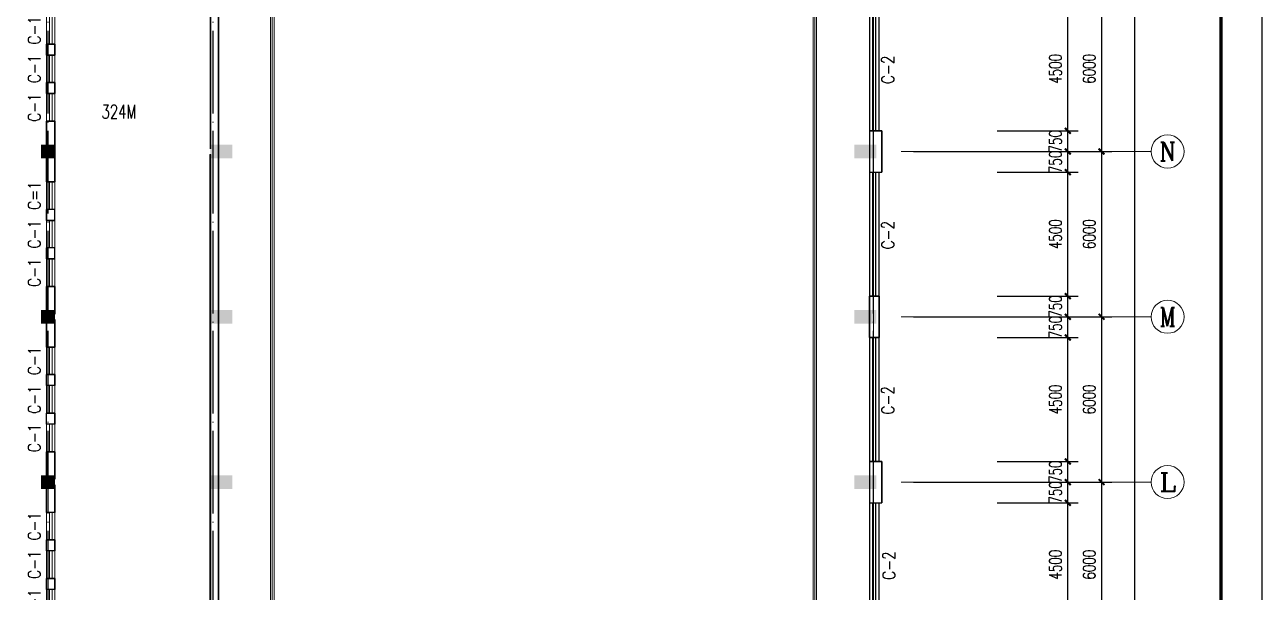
# Model space of a CAD drawing. Extents: x -220435 to 246757, y -381552 to -223577.
# Drawn here: x 72727 to 117695, y -299192 to -278593 of the extents above; entities that cross this region are included whole.
import ezdxf
from ezdxf.enums import TextEntityAlignment as Align

# ---------------------------------------------------------------- set-up
doc = ezdxf.new("R2010")
doc.units = 0
doc.header["$LTSCALE"] = 1500
doc.header["$MEASUREMENT"] = 0
doc.linetypes.add('DOTE', pattern=[2.42, 2, -0.2, 0.02, -0.2])
doc.layers.get('0').update_dxf_attribs({"linetype": 'CONTINUOUS'})
doc.layers.get('DEFPOINTS').update_dxf_attribs({"linetype": 'CONTINUOUS'})
for name, color, linetype in [('AXIS', 7, 'CONTINUOUS'), ('AXIS_TEXT', 7, 'CONTINUOUS'), ('COLUMN', 7, 'CONTINUOUS'), ('DOTE', 7, 'DOTE'), ('PUB_WALL', 7, 'CONTINUOUS'), ('WALL', 7, 'CONTINUOUS'), ('WINDOW_TEXT', 7, 'CONTINUOUS')]:
    doc.layers.add(name, color=color, linetype=linetype)
for name, color, linetype, lineweight in [('PUB_DIM', 7, 'CONTINUOUS', 0), ('WINDOW', 7, 'CONTINUOUS', 0), ('我的', 7, 'CONTINUOUS', 0)]:
    doc.layers.add(name, color=color, linetype=linetype, lineweight=lineweight)
doc.styles.add('_SIMPLEX', font='SIMPLEX.shx', dxfattribs={"width": 0.8})
doc.styles.add('COMPLEX', font='COMPLEX')
doc.styles.add('DIM_FONT', font='TXT.shx', dxfattribs={"width": 0.7})
doc.styles.add('SIMPLEX', font='SIMPLEX.SHX')
doc.dimstyles.new('DIMN150', dxfattribs={"dimscale": 1.5, "dimtxt": 300, "dimasz": 1, "dimexe": 250, "dimexo": 300, "dimgap": 150, "dimtad": 1, "dimdec": 0, "dimzin": 0, "dimdsep": 46, "dimtxsty": 'DIM_FONT', "dimblk": '_DIMX', "dimcen": 0.09, "dimclrt": 7, "dimadec": 0, "dimazin": 0, "dimtfac": 1, "dimtdec": 0, "dimtix": 1, "dimtmove": 2, "dimatfit": 3, "dimldrblk": '_DIMX', "dimfxl": 1, "dimtolj": 1, "dimtzin": 0, "dimarcsym": 0})

# ---------------------------------------------------------------- blocks, each defined once
blk = doc.blocks.new('_DIMX')
blk.add_line((-150, 0), (150, 0))
at = {"const_width": 50}
blk.add_lwpolyline([(-70, -70), (70, 70)], dxfattribs=at)
blk = doc.blocks.new('*D530')
at = {"layer": 'DEFPOINTS', "color": 0, "lineweight": 20}
for p in [(104572, -271193), (104572, -349783), (113057, -349783)]:
    blk.add_point(p, dxfattribs=at)
at = {"layer": 'PUB_DIM', "color": 0, "lineweight": -2}
for p, q in [((105022, -271193), (113432, -271193)), ((113057, -271194), (113057, -349781)), ((105022, -349783), (113432, -349783))]:
    blk.add_line(p, q, dxfattribs=at)
at = {"layer": 'PUB_DIM', "color": 0, "lineweight": -2, "xscale": 1.5, "yscale": 1.5, "zscale": 1.5}
for p, rotation in [((113057, -271193), 90), ((113057, -349783), 270)]:
    blk.add_blockref('_DIMX', p, dxfattribs=dict(at, rotation=rotation))
at = {"layer": 'PUB_DIM', "color": 7, "insert": (112607, -310488), "char_height": 450, "attachment_point": 5, "rotation": 90, "style": 'DIM_FONT'}
blk.add_mtext('\\A1;78590', dxfattribs=at)
blk = doc.blocks.new('_FZH')
blk.add_solid([(-0.5, -0.5), (0.5, -0.5), (-0.5, 0.5), (0.5, 0.5)])
blk = doc.blocks.new('_WBLK')
for p, q in [((-0.5, 0.5), (0.5, 0.5)), ((0.5, 0.167), (-0.5, 0.167)), ((0.5, -0.167), (-0.5, -0.167)), ((-0.5, -0.5), (0.5, -0.5))]:
    blk.add_line(p, q)
at = {"layer": 'WINDOW_TEXT', "style": 'SIMPLEX', "flags": 9}
blk.add_attdef('A', text='', height=1, dxfattribs=at).set_placement((0, 1.5), align=Align.MIDDLE)
blk = doc.blocks.new('*D360')
at = {"layer": 'DEFPOINTS', "color": 0, "lineweight": 20}
for p in [(107610, -289943), (110631, -289943), (107610, -294443)]:
    blk.add_point(p, dxfattribs=at)
at = {"layer": 'PUB_DIM', "color": 0, "lineweight": -2}
for p, q in [((108060, -289943), (111006, -289943)), ((110631, -294441), (110631, -289944)), ((108060, -294443), (111006, -294443))]:
    blk.add_line(p, q, dxfattribs=at)
at = {"layer": 'PUB_DIM', "color": 0, "lineweight": -2, "xscale": 1.5, "yscale": 1.5, "zscale": 1.5}
for p, rotation in [((110631, -289943), 90), ((110631, -294443), 270)]:
    blk.add_blockref('_DIMX', p, dxfattribs=dict(at, rotation=rotation))
at = {"layer": 'PUB_DIM', "color": 7, "insert": (110181, -292193), "char_height": 450, "attachment_point": 5, "rotation": 90, "style": 'DIM_FONT'}
blk.add_mtext('\\A1;4500', dxfattribs=at)
blk = doc.blocks.new('*D361')
at = {"layer": 'DEFPOINTS', "color": 0, "lineweight": 20}
for p in [(104572, -289193), (104572, -295193), (111857, -295193)]:
    blk.add_point(p, dxfattribs=at)
at = {"layer": 'PUB_DIM', "color": 0, "lineweight": -2}
for p, q in [((105022, -289193), (112232, -289193)), ((111857, -289194), (111857, -295191)), ((105022, -295193), (112232, -295193))]:
    blk.add_line(p, q, dxfattribs=at)
at = {"layer": 'PUB_DIM', "color": 0, "lineweight": -2, "xscale": 1.5, "yscale": 1.5, "zscale": 1.5}
for p, rotation in [((111857, -289193), 90), ((111857, -295193), 270)]:
    blk.add_blockref('_DIMX', p, dxfattribs=dict(at, rotation=rotation))
at = {"layer": 'PUB_DIM', "color": 7, "insert": (111407, -292193), "char_height": 450, "attachment_point": 5, "rotation": 90, "style": 'DIM_FONT'}
blk.add_mtext('\\A1;6000', dxfattribs=at)
blk = doc.blocks.new('*D362')
at = {"layer": 'DEFPOINTS', "color": 0, "lineweight": 20}
for p in [(107610, -294443), (110631, -294443), (107610, -295193)]:
    blk.add_point(p, dxfattribs=at)
at = {"layer": 'PUB_DIM', "color": 0, "lineweight": -2}
for p, q in [((108060, -294443), (111006, -294443)), ((110631, -294441), (110631, -294440)), ((110631, -295193), (110631, -294443)), ((108060, -295193), (111006, -295193)), ((110631, -295194), (110631, -295196))]:
    blk.add_line(p, q, dxfattribs=at)
at = {"layer": 'PUB_DIM', "color": 0, "lineweight": -2, "xscale": 1.5, "yscale": 1.5, "zscale": 1.5}
for p, rotation in [((110631, -294443), 270), ((110631, -295193), 90)]:
    blk.add_blockref('_DIMX', p, dxfattribs=dict(at, rotation=rotation))
at = {"layer": 'PUB_DIM', "color": 7, "insert": (110181, -294818), "char_height": 450, "attachment_point": 5, "rotation": 90, "style": 'DIM_FONT'}
blk.add_mtext('\\A1;750', dxfattribs=at)
blk = doc.blocks.new('*D365')
at = {"layer": 'DEFPOINTS', "color": 0, "lineweight": 20}
for p in [(107610, -295193), (110631, -295193), (107610, -295943)]:
    blk.add_point(p, dxfattribs=at)
at = {"layer": 'PUB_DIM', "color": 0, "lineweight": -2}
for p, q in [((108060, -295193), (111006, -295193)), ((110631, -295191), (110631, -295190)), ((110631, -295943), (110631, -295193)), ((108060, -295943), (111006, -295943)), ((110631, -295944), (110631, -295946))]:
    blk.add_line(p, q, dxfattribs=at)
at = {"layer": 'PUB_DIM', "color": 0, "lineweight": -2, "xscale": 1.5, "yscale": 1.5, "zscale": 1.5}
for p, rotation in [((110631, -295193), 270), ((110631, -295943), 90)]:
    blk.add_blockref('_DIMX', p, dxfattribs=dict(at, rotation=rotation))
at = {"layer": 'PUB_DIM', "color": 7, "insert": (110181, -295568), "char_height": 450, "attachment_point": 5, "rotation": 90, "style": 'DIM_FONT'}
blk.add_mtext('\\A1;750', dxfattribs=at)
blk = doc.blocks.new('*D366')
at = {"layer": 'DEFPOINTS', "color": 0, "lineweight": 20}
for p in [(107610, -295943), (110631, -295943), (107610, -300443)]:
    blk.add_point(p, dxfattribs=at)
at = {"layer": 'PUB_DIM', "color": 0, "lineweight": -2}
for p, q in [((108060, -295943), (111006, -295943)), ((110631, -300441), (110631, -295944)), ((108060, -300443), (111006, -300443))]:
    blk.add_line(p, q, dxfattribs=at)
at = {"layer": 'PUB_DIM', "color": 0, "lineweight": -2, "xscale": 1.5, "yscale": 1.5, "zscale": 1.5}
for p, rotation in [((110631, -295943), 90), ((110631, -300443), 270)]:
    blk.add_blockref('_DIMX', p, dxfattribs=dict(at, rotation=rotation))
at = {"layer": 'PUB_DIM', "color": 7, "insert": (110181, -298193), "char_height": 450, "attachment_point": 5, "rotation": 90, "style": 'DIM_FONT'}
blk.add_mtext('\\A1;4500', dxfattribs=at)
blk = doc.blocks.new('*D371')
at = {"layer": 'DEFPOINTS', "color": 0, "lineweight": 20}
for p in [(104572, -295193), (104572, -301193), (111857, -301193)]:
    blk.add_point(p, dxfattribs=at)
at = {"layer": 'PUB_DIM', "color": 0, "lineweight": -2}
for p, q in [((105022, -295193), (112232, -295193)), ((111857, -295194), (111857, -301191)), ((105022, -301193), (112232, -301193))]:
    blk.add_line(p, q, dxfattribs=at)
at = {"layer": 'PUB_DIM', "color": 0, "lineweight": -2, "xscale": 1.5, "yscale": 1.5, "zscale": 1.5}
for p, rotation in [((111857, -295193), 90), ((111857, -301193), 270)]:
    blk.add_blockref('_DIMX', p, dxfattribs=dict(at, rotation=rotation))
at = {"layer": 'PUB_DIM', "color": 7, "insert": (111407, -298193), "char_height": 450, "attachment_point": 5, "rotation": 90, "style": 'DIM_FONT'}
blk.add_mtext('\\A1;6000', dxfattribs=at)
blk = doc.blocks.new('_AXISO')
blk.add_circle((0, 0), 0.5)
at = {"layer": 'AXIS_TEXT', "style": 'COMPLEX', "width": 1.041667}
blk.add_attdef('A', text='', height=0.56, dxfattribs=at).set_placement((-0.25, -0.28), (0.25, -0.28), align=Align.FIT)
blk = doc.blocks.new('*D373')
at = {"layer": 'DEFPOINTS', "color": 0, "lineweight": 20}
for p in [(107610, -282443), (110631, -282443), (107610, -283193)]:
    blk.add_point(p, dxfattribs=at)
at = {"layer": 'PUB_DIM', "color": 0, "lineweight": -2}
for p, q in [((108060, -282443), (111006, -282443)), ((110631, -282441), (110631, -282440)), ((110631, -283193), (110631, -282443)), ((108060, -283193), (111006, -283193)), ((110631, -283194), (110631, -283196))]:
    blk.add_line(p, q, dxfattribs=at)
at = {"layer": 'PUB_DIM', "color": 0, "lineweight": -2, "xscale": 1.5, "yscale": 1.5, "zscale": 1.5}
for p, rotation in [((110631, -282443), 270), ((110631, -283193), 90)]:
    blk.add_blockref('_DIMX', p, dxfattribs=dict(at, rotation=rotation))
at = {"layer": 'PUB_DIM', "color": 7, "insert": (110181, -282818), "char_height": 450, "attachment_point": 5, "rotation": 90, "style": 'DIM_FONT'}
blk.add_mtext('\\A1;750', dxfattribs=at)
blk = doc.blocks.new('*D374')
at = {"layer": 'DEFPOINTS', "color": 0, "lineweight": 20}
for p in [(107610, -288443), (110631, -288443), (107610, -289193)]:
    blk.add_point(p, dxfattribs=at)
at = {"layer": 'PUB_DIM', "color": 0, "lineweight": -2}
for p, q in [((108060, -288443), (111006, -288443)), ((110631, -288441), (110631, -288440)), ((110631, -289193), (110631, -288443)), ((108060, -289193), (111006, -289193)), ((110631, -289194), (110631, -289196))]:
    blk.add_line(p, q, dxfattribs=at)
at = {"layer": 'PUB_DIM', "color": 0, "lineweight": -2, "xscale": 1.5, "yscale": 1.5, "zscale": 1.5}
for p, rotation in [((110631, -288443), 270), ((110631, -289193), 90)]:
    blk.add_blockref('_DIMX', p, dxfattribs=dict(at, rotation=rotation))
at = {"layer": 'PUB_DIM', "color": 7, "insert": (110181, -288818), "char_height": 450, "attachment_point": 5, "rotation": 90, "style": 'DIM_FONT'}
blk.add_mtext('\\A1;750', dxfattribs=at)
blk = doc.blocks.new('*D377')
at = {"layer": 'DEFPOINTS', "color": 0, "lineweight": 20}
for p in [(107610, -277943), (110631, -277943), (107610, -282443)]:
    blk.add_point(p, dxfattribs=at)
at = {"layer": 'PUB_DIM', "color": 0, "lineweight": -2}
for p, q in [((108060, -277943), (111006, -277943)), ((110631, -282441), (110631, -277944)), ((108060, -282443), (111006, -282443))]:
    blk.add_line(p, q, dxfattribs=at)
at = {"layer": 'PUB_DIM', "color": 0, "lineweight": -2, "xscale": 1.5, "yscale": 1.5, "zscale": 1.5}
for p, rotation in [((110631, -277943), 90), ((110631, -282443), 270)]:
    blk.add_blockref('_DIMX', p, dxfattribs=dict(at, rotation=rotation))
at = {"layer": 'PUB_DIM', "color": 7, "insert": (110181, -280193), "char_height": 450, "attachment_point": 5, "rotation": 90, "style": 'DIM_FONT'}
blk.add_mtext('\\A1;4500', dxfattribs=at)
blk = doc.blocks.new('*D378')
at = {"layer": 'DEFPOINTS', "color": 0, "lineweight": 20}
for p in [(107610, -283193), (110631, -283193), (107610, -283943)]:
    blk.add_point(p, dxfattribs=at)
at = {"layer": 'PUB_DIM', "color": 0, "lineweight": -2}
for p, q in [((108060, -283193), (111006, -283193)), ((110631, -283191), (110631, -283190)), ((110631, -283943), (110631, -283193)), ((108060, -283943), (111006, -283943)), ((110631, -283944), (110631, -283946))]:
    blk.add_line(p, q, dxfattribs=at)
at = {"layer": 'PUB_DIM', "color": 0, "lineweight": -2, "xscale": 1.5, "yscale": 1.5, "zscale": 1.5}
for p, rotation in [((110631, -283193), 270), ((110631, -283943), 90)]:
    blk.add_blockref('_DIMX', p, dxfattribs=dict(at, rotation=rotation))
at = {"layer": 'PUB_DIM', "color": 7, "insert": (110181, -283568), "char_height": 450, "attachment_point": 5, "rotation": 90, "style": 'DIM_FONT'}
blk.add_mtext('\\A1;750', dxfattribs=at)
blk = doc.blocks.new('*D379')
at = {"layer": 'DEFPOINTS', "color": 0, "lineweight": 20}
for p in [(107610, -283943), (110631, -283943), (107610, -288443)]:
    blk.add_point(p, dxfattribs=at)
at = {"layer": 'PUB_DIM', "color": 0, "lineweight": -2}
for p, q in [((108060, -283943), (111006, -283943)), ((110631, -288441), (110631, -283944)), ((108060, -288443), (111006, -288443))]:
    blk.add_line(p, q, dxfattribs=at)
at = {"layer": 'PUB_DIM', "color": 0, "lineweight": -2, "xscale": 1.5, "yscale": 1.5, "zscale": 1.5}
for p, rotation in [((110631, -283943), 90), ((110631, -288443), 270)]:
    blk.add_blockref('_DIMX', p, dxfattribs=dict(at, rotation=rotation))
at = {"layer": 'PUB_DIM', "color": 7, "insert": (110181, -286193), "char_height": 450, "attachment_point": 5, "rotation": 90, "style": 'DIM_FONT'}
blk.add_mtext('\\A1;4500', dxfattribs=at)
blk = doc.blocks.new('*D380')
at = {"layer": 'DEFPOINTS', "color": 0, "lineweight": 20}
for p in [(107610, -289193), (110631, -289193), (107610, -289943)]:
    blk.add_point(p, dxfattribs=at)
at = {"layer": 'PUB_DIM', "color": 0, "lineweight": -2}
for p, q in [((108060, -289193), (111006, -289193)), ((110631, -289191), (110631, -289190)), ((110631, -289943), (110631, -289193)), ((108060, -289943), (111006, -289943)), ((110631, -289944), (110631, -289946))]:
    blk.add_line(p, q, dxfattribs=at)
at = {"layer": 'PUB_DIM', "color": 0, "lineweight": -2, "xscale": 1.5, "yscale": 1.5, "zscale": 1.5}
for p, rotation in [((110631, -289193), 270), ((110631, -289943), 90)]:
    blk.add_blockref('_DIMX', p, dxfattribs=dict(at, rotation=rotation))
at = {"layer": 'PUB_DIM', "color": 7, "insert": (110181, -289568), "char_height": 450, "attachment_point": 5, "rotation": 90, "style": 'DIM_FONT'}
blk.add_mtext('\\A1;750', dxfattribs=at)
blk = doc.blocks.new('*D381')
at = {"layer": 'DEFPOINTS', "color": 0, "lineweight": 20}
for p in [(104572, -277193), (104572, -283193), (111857, -283193)]:
    blk.add_point(p, dxfattribs=at)
at = {"layer": 'PUB_DIM', "color": 0, "lineweight": -2}
for p, q in [((105022, -277193), (112232, -277193)), ((111857, -277194), (111857, -283191)), ((105022, -283193), (112232, -283193))]:
    blk.add_line(p, q, dxfattribs=at)
at = {"layer": 'PUB_DIM', "color": 0, "lineweight": -2, "xscale": 1.5, "yscale": 1.5, "zscale": 1.5}
for p, rotation in [((111857, -277193), 90), ((111857, -283193), 270)]:
    blk.add_blockref('_DIMX', p, dxfattribs=dict(at, rotation=rotation))
at = {"layer": 'PUB_DIM', "color": 7, "insert": (111407, -280193), "char_height": 450, "attachment_point": 5, "rotation": 90, "style": 'DIM_FONT'}
blk.add_mtext('\\A1;6000', dxfattribs=at)
blk = doc.blocks.new('*D382')
at = {"layer": 'DEFPOINTS', "color": 0, "lineweight": 20}
for p in [(104572, -283193), (104572, -289193), (111857, -289193)]:
    blk.add_point(p, dxfattribs=at)
at = {"layer": 'PUB_DIM', "color": 0, "lineweight": -2}
for p, q in [((105022, -283193), (112232, -283193)), ((111857, -283194), (111857, -289191)), ((105022, -289193), (112232, -289193))]:
    blk.add_line(p, q, dxfattribs=at)
at = {"layer": 'PUB_DIM', "color": 0, "lineweight": -2, "xscale": 1.5, "yscale": 1.5, "zscale": 1.5}
for p, rotation in [((111857, -283193), 90), ((111857, -289193), 270)]:
    blk.add_blockref('_DIMX', p, dxfattribs=dict(at, rotation=rotation))
at = {"layer": 'PUB_DIM', "color": 7, "insert": (111407, -286193), "char_height": 450, "attachment_point": 5, "rotation": 90, "style": 'DIM_FONT'}
blk.add_mtext('\\A1;6000', dxfattribs=at)

msp = doc.modelspace()

# ---------------------------------------------------------------- linework, layer by layer
for p, q in [((103422.4, -277942.5), (103422.4, -282442.5)), ((103549.2, -282442.5), (103549.2, -277942.5)), ((103650.9, -282442.5), (103650.9, -277942.5)), ((103772.4, -282442.5), (103772.4, -277942.5)), ((103422.4, -283942.5), (103422.4, -288442.5)), ((103549.2, -288442.5), (103549.2, -283942.5)), ((103650.9, -288442.5), (103650.9, -283942.5)), ((103772.4, -288442.5), (103772.4, -283942.5)), ((103422.4, -289942.5), (103422.4, -294442.5)), ((103549.2, -294442.5), (103549.2, -289942.5)), ((103650.9, -294442.5), (103650.9, -289942.5)), ((103772.4, -294442.5), (103772.4, -289942.5)), ((103422.4, -295942.5), (103422.4, -300442.5)), ((103549.2, -300442.5), (103549.2, -295942.5)), ((103650.9, -300442.5), (103650.9, -295942.5)), ((103772.4, -300442.5), (103772.4, -295942.5))]:
    msp.add_line(p, q)
at = {"layer": 'AXIS', "color": 250}
msp.add_lwpolyline([(117695.1, -253559.3), (30855, -253559.3), (30855, -370748.3), (117695.1, -370748.3)], close=True, dxfattribs=at)
at = {"layer": 'AXIS', "color": 0, "const_width": 120.2}
msp.add_lwpolyline([(116192.7, -255061.7), (32357.4, -255061.7), (32357.4, -369245.9), (116192.7, -369245.9)], close=True, dxfattribs=at)
at = {"layer": 'DOTE'}
for p, q in [((79572.4, -350782.5), (79572.4, -270192.5)), ((103572.4, -350782.5), (103572.4, -270192.5)), ((73572.4, -350782.5), (73572.4, -273067.5))]:
    msp.add_line(p, q, dxfattribs=at)
at = {"layer": 'PUB_DIM'}
for p, q in [((103572.4, -356782.5), (103572.4, -276192.5)), ((113656.5, -283192.5), (104572.4, -283192.5)), ((113656.5, -289192.5), (104572.4, -289192.5)), ((113656.5, -295192.5), (104572.4, -295192.5))]:
    msp.add_line(p, q, dxfattribs=at)
at = {"layer": 'PUB_DIM', "const_width": 75}
msp.add_lwpolyline([(103422.4, -332482.5), (103422.4, -328342.5), (103872.4, -328342.5), (103872.4, -331462.5), (73522.4, -331462.5), (73522.4, -330092.5), (73822.4, -330092.5), (73822.4, -331042.5), (79472.4, -331042.5), (79472.4, -295192.5), (79472.4, -285292.5), (79472.4, -283292.5)], dxfattribs=at)
msp.add_lwpolyline([(103422.4, -332482.5), (103422.4, -328342.5), (103872.4, -328342.5), (103872.4, -331462.5), (73522.4, -331462.5), (73522.4, -330092.5), (73822.4, -330092.5), (73822.4, -331042.5), (79472.4, -331042.5), (79472.4, -295192.5), (79472.4, -285292.5), (79472.4, -283292.5)], dxfattribs=at)
at = {"layer": 'PUB_WALL'}
for p, q in [((79772.4, -285292.5), (79772.4, -273742.7)), ((79772.4, -273742.7), (79772.4, -285292.5)), ((79472.4, -274792.5), (79472.4, -283092.5)), ((79472.4, -283092.5), (79472.4, -274792.5)), ((73822.4, -279292.5), (73522.4, -279292.5)), ((73522.4, -279292.5), (73522.4, -279692.5)), ((73522.4, -279692.5), (73522.4, -279292.5)), ((73522.4, -279292.5), (73822.4, -279292.5)), ((73522.4, -279692.5), (73822.4, -279692.5)), ((73822.4, -279692.5), (73522.4, -279692.5)), ((73822.4, -279692.5), (73822.4, -279292.5)), ((73822.4, -279292.5), (73822.4, -279692.5)), ((73822.4, -280692.5), (73522.4, -280692.5)), ((73522.4, -280692.5), (73522.4, -281092.5)), ((73522.4, -281092.5), (73522.4, -280692.5)), ((73522.4, -280692.5), (73822.4, -280692.5)), ((73822.4, -281092.5), (73822.4, -280692.5)), ((73822.4, -280692.5), (73822.4, -281092.5)), ((73522.4, -281092.5), (73822.4, -281092.5)), ((73822.4, -281092.5), (73522.4, -281092.5)), ((73822.4, -282092.5), (73522.4, -282092.5)), ((73522.4, -282092.5), (73522.4, -284292.5)), ((73522.4, -284292.5), (73522.4, -282092.5)), ((73522.4, -282092.5), (73822.4, -282092.5)), ((73822.4, -284292.5), (73822.4, -282092.5)), ((73822.4, -282092.5), (73822.4, -284292.5)), ((103872.4, -282442.5), (103422.4, -282442.5)), ((103422.4, -282442.5), (103422.4, -283942.5)), ((103422.4, -282442.5), (103422.4, -283942.5)), ((103872.4, -282442.5), (103422.4, -282442.5)), ((103422.4, -282442.5), (103422.4, -283942.5)), ((103422.4, -282442.5), (103422.4, -283942.5)), ((103872.4, -283942.5), (103872.4, -282442.5)), ((103872.4, -283942.5), (103872.4, -282442.5)), ((103422.4, -283942.5), (103872.4, -283942.5)), ((103422.4, -283942.5), (103872.4, -283942.5)), ((73522.4, -284292.5), (73822.4, -284292.5)), ((73822.4, -284292.5), (73522.4, -284292.5)), ((73822.4, -285292.5), (73522.4, -285292.5)), ((73522.4, -285292.5), (73522.4, -285692.5)), ((73822.4, -285292.5), (73522.4, -285292.5)), ((73522.4, -285292.5), (73522.4, -285692.5)), ((73822.4, -285692.5), (73822.4, -285292.5)), ((73822.4, -285692.5), (73822.4, -285292.5)), ((79772.4, -331192.5), (79772.4, -285292.5)), ((79772.4, -285292.5), (79772.4, -331192.5)), ((73522.4, -285692.5), (73822.4, -285692.5)), ((73522.4, -285692.5), (73822.4, -285692.5)), ((73822.4, -286692.5), (73522.4, -286692.5)), ((73522.4, -286692.5), (73522.4, -287092.5)), ((73822.4, -286692.5), (73522.4, -286692.5)), ((73522.4, -286692.5), (73522.4, -287092.5)), ((73822.4, -287092.5), (73822.4, -286692.5)), ((73822.4, -287092.5), (73822.4, -286692.5)), ((73522.4, -287092.5), (73822.4, -287092.5)), ((73522.4, -287092.5), (73822.4, -287092.5)), ((73522.4, -289092.5), (73522.4, -288092.5)), ((73522.4, -288092.5), (73822.4, -288092.5)), ((73822.4, -288092.5), (73522.4, -288092.5)), ((73522.4, -288092.5), (73522.4, -289092.5)), ((73822.4, -288092.5), (73822.4, -289092.5)), ((73822.4, -289092.5), (73822.4, -288092.5)), ((103772.4, -288442.5), (103422.4, -288442.5)), ((103422.4, -288442.5), (103422.4, -289942.5)), ((103422.4, -288442.5), (103422.4, -289942.5)), ((103422.4, -288442.5), (103772.4, -288442.5)), ((103422.4, -289942.5), (103422.4, -288442.5)), ((103772.4, -289942.5), (103772.4, -288442.5)), ((103772.4, -288442.5), (103772.4, -289942.5)), ((103772.4, -288442.5), (103772.4, -289942.5)), ((73522.4, -289292.5), (73522.4, -290292.5)), ((73522.4, -290292.5), (73522.4, -289292.5)), ((73822.4, -290292.5), (73822.4, -289292.5)), ((73822.4, -289292.5), (73822.4, -290292.5)), ((103422.4, -289942.5), (103772.4, -289942.5)), ((103772.4, -289942.5), (103422.4, -289942.5)), ((73522.4, -290292.5), (73822.4, -290292.5)), ((73822.4, -290292.5), (73522.4, -290292.5)), ((73522.4, -291692.5), (73522.4, -291292.5)), ((73822.4, -291292.5), (73522.4, -291292.5)), ((73522.4, -291692.5), (73522.4, -291292.5)), ((73522.4, -291292.5), (73822.4, -291292.5)), ((73822.4, -291692.5), (73822.4, -291292.5)), ((73822.4, -291292.5), (73822.4, -291692.5)), ((73822.4, -291692.5), (73522.4, -291692.5)), ((73822.4, -291692.5), (73522.4, -291692.5)), ((73522.4, -293092.5), (73522.4, -292692.5)), ((73822.4, -292692.5), (73522.4, -292692.5)), ((73522.4, -293092.5), (73522.4, -292692.5)), ((73522.4, -292692.5), (73822.4, -292692.5)), ((73822.4, -293092.5), (73822.4, -292692.5)), ((73822.4, -292692.5), (73822.4, -293092.5)), ((73822.4, -293092.5), (73522.4, -293092.5)), ((73822.4, -293092.5), (73522.4, -293092.5)), ((73522.4, -295092.5), (73522.4, -294092.5)), ((73522.4, -294092.5), (73822.4, -294092.5)), ((73822.4, -294092.5), (73522.4, -294092.5)), ((73522.4, -294092.5), (73522.4, -295092.5)), ((73822.4, -294092.5), (73822.4, -295092.5)), ((73822.4, -295092.5), (73822.4, -294092.5)), ((103872.4, -294442.5), (103422.4, -294442.5)), ((103422.4, -294442.5), (103422.4, -295942.5)), ((103422.4, -294442.5), (103422.4, -295942.5)), ((103872.4, -294442.5), (103422.4, -294442.5)), ((103422.4, -294442.5), (103422.4, -295942.5)), ((103422.4, -294442.5), (103422.4, -295942.5)), ((103872.4, -295942.5), (103872.4, -294442.5)), ((103872.4, -295942.5), (103872.4, -294442.5)), ((73522.4, -296292.5), (73522.4, -295292.5)), ((73522.4, -296292.5), (73522.4, -295292.5)), ((73822.4, -296292.5), (73822.4, -295292.5)), ((73822.4, -295292.5), (73822.4, -296292.5)), ((73822.4, -296292.5), (73522.4, -296292.5)), ((73822.4, -296292.5), (73522.4, -296292.5)), ((103422.4, -295942.5), (103872.4, -295942.5)), ((103422.4, -295942.5), (103872.4, -295942.5)), ((73522.4, -297692.5), (73522.4, -297292.5)), ((73822.4, -297292.5), (73522.4, -297292.5)), ((73522.4, -297692.5), (73522.4, -297292.5)), ((73522.4, -297292.5), (73822.4, -297292.5)), ((73822.4, -297692.5), (73822.4, -297292.5)), ((73822.4, -297292.5), (73822.4, -297692.5)), ((73822.4, -297692.5), (73522.4, -297692.5)), ((73822.4, -297692.5), (73522.4, -297692.5)), ((73522.4, -299092.5), (73522.4, -298692.5)), ((73822.4, -298692.5), (73522.4, -298692.5)), ((73522.4, -299092.5), (73522.4, -298692.5)), ((73522.4, -298692.5), (73822.4, -298692.5)), ((73822.4, -299092.5), (73822.4, -298692.5)), ((73822.4, -298692.5), (73822.4, -299092.5)), ((73822.4, -299092.5), (73522.4, -299092.5)), ((73822.4, -299092.5), (73522.4, -299092.5))]:
    msp.add_line(p, q, dxfattribs=at)
at = {"layer": 'WALL'}
for p, q in [((79772.4, -273742.7), (79772.4, -285292.5)), ((79472.4, -274792.5), (79472.4, -283092.5)), ((73522.4, -279692.5), (73522.4, -279292.5)), ((73822.4, -279292.5), (73522.4, -279292.5)), ((73822.4, -279692.5), (73522.4, -279692.5)), ((73822.4, -279692.5), (73822.4, -279292.5)), ((73522.4, -281092.5), (73522.4, -280692.5)), ((73822.4, -280692.5), (73522.4, -280692.5)), ((73822.4, -281092.5), (73822.4, -280692.5)), ((73822.4, -281092.5), (73522.4, -281092.5)), ((73522.4, -284292.5), (73522.4, -282092.5)), ((73822.4, -282092.5), (73522.4, -282092.5)), ((73822.4, -284292.5), (73822.4, -282092.5)), ((103422.4, -282442.5), (103422.4, -283942.5)), ((103422.4, -282442.5), (103872.4, -282442.5)), ((103422.4, -282442.5), (103422.4, -283942.5)), ((103872.4, -282442.5), (103872.4, -283942.5)), ((79472.4, -285292.5), (79472.4, -283292.5)), ((103422.4, -283942.5), (103872.4, -283942.5)), ((73822.4, -284292.5), (73522.4, -284292.5)), ((73822.4, -285292.5), (73522.4, -285292.5)), ((73522.4, -285692.5), (73522.4, -285292.5)), ((73822.4, -285692.5), (73822.4, -285292.5)), ((79472.4, -285292.5), (79472.4, -295192.5)), ((79772.4, -285292.5), (79772.4, -331192.5)), ((73822.4, -285692.5), (73522.4, -285692.5)), ((73822.4, -286692.5), (73522.4, -286692.5)), ((73522.4, -287092.5), (73522.4, -286692.5)), ((73822.4, -287092.5), (73822.4, -286692.5)), ((73822.4, -287092.5), (73522.4, -287092.5)), ((73822.4, -288092.5), (73522.4, -288092.5)), ((73522.4, -289092.5), (73522.4, -288092.5)), ((73822.4, -289092.5), (73822.4, -288092.5)), ((103422.4, -288442.5), (103422.4, -289942.5)), ((103422.4, -288442.5), (103772.4, -288442.5)), ((103422.4, -288442.5), (103422.4, -289942.5)), ((103772.4, -288442.5), (103772.4, -289942.5)), ((103772.4, -288442.5), (103772.4, -289942.5)), ((73522.4, -290292.5), (73522.4, -289292.5)), ((73822.4, -290292.5), (73822.4, -289292.5)), ((103422.4, -289942.5), (103772.4, -289942.5)), ((73822.4, -290292.5), (73522.4, -290292.5)), ((73522.4, -291692.5), (73522.4, -291292.5)), ((73822.4, -291292.5), (73522.4, -291292.5)), ((73822.4, -291692.5), (73822.4, -291292.5)), ((73822.4, -291692.5), (73522.4, -291692.5)), ((73522.4, -293092.5), (73522.4, -292692.5)), ((73822.4, -292692.5), (73522.4, -292692.5)), ((73822.4, -293092.5), (73822.4, -292692.5)), ((73822.4, -293092.5), (73522.4, -293092.5)), ((73822.4, -294092.5), (73522.4, -294092.5)), ((73522.4, -295092.5), (73522.4, -294092.5)), ((73822.4, -295092.5), (73822.4, -294092.5)), ((103422.4, -294442.5), (103422.4, -295942.5)), ((103422.4, -294442.5), (103872.4, -294442.5)), ((103422.4, -294442.5), (103422.4, -295942.5)), ((103872.4, -294442.5), (103872.4, -295942.5)), ((73522.4, -296292.5), (73522.4, -295292.5)), ((73822.4, -296292.5), (73822.4, -295292.5)), ((79472.4, -331042.5), (79472.4, -295192.5)), ((73822.4, -296292.5), (73522.4, -296292.5)), ((103422.4, -295942.5), (103872.4, -295942.5)), ((73522.4, -297692.5), (73522.4, -297292.5)), ((73822.4, -297292.5), (73522.4, -297292.5)), ((73822.4, -297692.5), (73822.4, -297292.5)), ((73822.4, -297692.5), (73522.4, -297692.5)), ((73822.4, -298692.5), (73522.4, -298692.5)), ((73522.4, -299092.5), (73522.4, -298692.5)), ((73822.4, -299092.5), (73822.4, -298692.5)), ((73822.4, -299092.5), (73522.4, -299092.5))]:
    msp.add_line(p, q, dxfattribs=at)
at = {"layer": 'WINDOW'}
for p, q in [((81656.4, -273122.5), (81656.4, -329262.5)), ((81715.3, -273172.5), (81715.3, -329212.5)), ((81796, -273242.5), (81796, -329142.5)), ((101372.4, -273242.5), (101372.4, -322757.3)), ((101442.4, -273172.5), (101442.4, -322822.3)), ((101492.4, -273122.5), (101492.4, -322727.5))]:
    msp.add_line(p, q, dxfattribs=at)

# ---------------------------------------------------------------- block references
at = {"layer": 'COLUMN', "xscale": 500, "yscale": 500, "zscale": 500}
for p in [(73572.4, -283192.5), (73572.4, -289192.5), (73572.4, -295192.5)]:
    msp.add_blockref('_FZH', p, dxfattribs=at)
at = {"layer": 'COLUMN', "xscale": 500, "yscale": 800, "zscale": 500, "rotation": 90}
for p in [(79872.4, -283192.5), (103272.4, -283192.5), (79872.4, -289192.5), (103272.4, -289192.5), (79872.4, -295192.5), (103272.4, -295192.5)]:
    msp.add_blockref('_FZH', p, dxfattribs=at)
at = {"layer": 'PUB_DIM'}
ref = msp.add_blockref('_AXISO', (114256.5, -283192.5), dxfattribs=dict(at, xscale=1200, yscale=1200, zscale=1200))
ref.add_attrib('A', 'N', dxfattribs={"layer": 'AXIS_TEXT', "height": 672, "style": 'COMPLEX', "width": 0.986842}).set_placement((113956.5, -283528.5), (114556.5, -283528.5), align=Align.FIT)
ref = msp.add_blockref('_AXISO', (114256.5, -289192.5), dxfattribs=dict(at, xscale=1200, yscale=1200, zscale=1200))
ref.add_attrib('A', 'M', dxfattribs={"layer": 'AXIS_TEXT', "height": 672, "style": 'COMPLEX', "width": 0.892857}).set_placement((113956.5, -289528.5), (114556.5, -289528.5), align=Align.FIT)
ref = msp.add_blockref('_AXISO', (114256.5, -295192.5), dxfattribs=dict(at, xscale=1200, yscale=1200, zscale=1200))
ref.add_attrib('A', 'L', dxfattribs={"layer": 'AXIS_TEXT', "height": 672, "style": 'COMPLEX', "width": 1.25}).set_placement((113956.5, -295528.5), (114556.5, -295528.5), align=Align.FIT)
at = {"layer": 'WINDOW'}
ref = msp.add_blockref('_WBLK', (73672.4, -278792.5), dxfattribs=dict(at, xscale=1000, yscale=300, zscale=1000, rotation=90))
ref.add_attrib('A', 'C-1', dxfattribs={"layer": 'WINDOW_TEXT', "height": 450, "rotation": 90, "style": '_SIMPLEX', "width": 0.8, "flags": 8}).set_placement((73072.4, -278792.5), align=Align.MIDDLE)
ref = msp.add_blockref('_WBLK', (73672.4, -280192.5), dxfattribs=dict(at, xscale=1000, yscale=300, zscale=1000, rotation=90))
ref.add_attrib('A', 'C-1', dxfattribs={"layer": 'WINDOW_TEXT', "height": 450, "rotation": 90, "style": '_SIMPLEX', "width": 0.8, "flags": 8}).set_placement((73072.4, -280192.5), align=Align.MIDDLE)
ref = msp.add_blockref('_WBLK', (73672.4, -281592.5), dxfattribs=dict(at, xscale=1000, yscale=300, zscale=1000, rotation=90))
ref.add_attrib('A', 'C-1', dxfattribs={"layer": 'WINDOW_TEXT', "height": 450, "rotation": 90, "style": '_SIMPLEX', "width": 0.8, "flags": 8}).set_placement((73072.4, -281592.5), align=Align.MIDDLE)
ref = msp.add_blockref('_WBLK', (73672.4, -284792.5), dxfattribs=dict(at, xscale=1000, yscale=300, zscale=1000, rotation=90))
ref.add_attrib('A', 'C=1', dxfattribs={"layer": 'WINDOW_TEXT', "height": 450, "rotation": 90, "style": '_SIMPLEX', "width": 0.8, "flags": 8}).set_placement((73072.4, -284792.5), align=Align.MIDDLE)
ref = msp.add_blockref('_WBLK', (73672.4, -286192.5), dxfattribs=dict(at, xscale=1000, yscale=300, zscale=1000, rotation=90))
ref.add_attrib('A', 'C-1', dxfattribs={"layer": 'WINDOW_TEXT', "height": 450, "rotation": 90, "style": '_SIMPLEX', "width": 0.8, "flags": 8}).set_placement((73072.4, -286192.5), align=Align.MIDDLE)
ref = msp.add_blockref('_WBLK', (73672.4, -287592.5), dxfattribs=dict(at, xscale=1000, yscale=300, zscale=1000, rotation=90))
ref.add_attrib('A', 'C-1', dxfattribs={"layer": 'WINDOW_TEXT', "height": 450, "rotation": 90, "style": '_SIMPLEX', "width": 0.8, "flags": 8}).set_placement((73072.4, -287592.5), align=Align.MIDDLE)
ref = msp.add_blockref('_WBLK', (73672.4, -290792.5), dxfattribs=dict(at, xscale=1000, yscale=300, zscale=1000, rotation=90))
ref.add_attrib('A', 'C-1', dxfattribs={"layer": 'WINDOW_TEXT', "height": 450, "rotation": 90, "style": '_SIMPLEX', "width": 0.8, "flags": 8}).set_placement((73072.4, -290792.5), align=Align.MIDDLE)
ref = msp.add_blockref('_WBLK', (73672.4, -292192.5), dxfattribs=dict(at, xscale=1000, yscale=300, zscale=1000, rotation=90))
ref.add_attrib('A', 'C-1', dxfattribs={"layer": 'WINDOW_TEXT', "height": 450, "rotation": 90, "style": '_SIMPLEX', "width": 0.8, "flags": 8}).set_placement((73072.4, -292192.5), align=Align.MIDDLE)
ref = msp.add_blockref('_WBLK', (73672.4, -293592.5), dxfattribs=dict(at, xscale=1000, yscale=300, zscale=1000, rotation=90))
ref.add_attrib('A', 'C-1', dxfattribs={"layer": 'WINDOW_TEXT', "height": 450, "rotation": 90, "style": '_SIMPLEX', "width": 0.8, "flags": 8}).set_placement((73072.4, -293592.5), align=Align.MIDDLE)
ref = msp.add_blockref('_WBLK', (73672.4, -296792.5), dxfattribs=dict(at, xscale=1000, yscale=300, zscale=1000, rotation=90))
ref.add_attrib('A', 'C-1', dxfattribs={"layer": 'WINDOW_TEXT', "height": 450, "rotation": 90, "style": '_SIMPLEX', "width": 0.8, "flags": 8}).set_placement((73072.4, -296792.5), align=Align.MIDDLE)
ref = msp.add_blockref('_WBLK', (73672.4, -298192.5), dxfattribs=dict(at, xscale=1000, yscale=300, zscale=1000, rotation=90))
ref.add_attrib('A', 'C-1', dxfattribs={"layer": 'WINDOW_TEXT', "height": 450, "rotation": 90, "style": '_SIMPLEX', "width": 0.8, "flags": 8}).set_placement((73072.4, -298192.5), align=Align.MIDDLE)
ref = msp.add_blockref('_WBLK', (73672.4, -299592.5), dxfattribs=dict(at, xscale=1000, yscale=299.9999999999418, zscale=1000, rotation=90))
ref.add_attrib('A', 'C-1', dxfattribs={"layer": 'WINDOW_TEXT', "height": 450, "rotation": 90, "style": '_SIMPLEX', "width": 0.8, "flags": 8}).set_placement((73072.4, -299592.5), align=Align.MIDDLE)

# ---------------------------------------------------------------- texts
at = {"layer": 'WINDOW', "style": 'SIMPLEX', "width": 0.8}
for p in [(104315.2, -280743), (104315.2, -286743), (104315.2, -292743), (104353.4, -298743)]:
    msp.add_text('C-2', height=450, rotation=90, dxfattribs=at).set_placement(p)
at = {"layer": '我的', "linetype": 'ByBlock', "lineweight": 20, "insert": (75519.8, -281497.6), "char_height": 500, "width": 3110.781, "attachment_point": 1, "style": 'DIM_FONT'}
msp.add_mtext('{\\C3;324M}', dxfattribs=at)

# ---------------------------------------------------------------- dimensions: what is measured, and where the dimension line sits
at = {"layer": 'PUB_DIM'}
for p1, p2, distance, picture, middle in [((104572.4, -271192.5), (104572.4, -349782.5), 8484.1, '*D530', (112606.5, -310487.5)), ((107609.5, -282442.5), (107609.5, -277942.5), -3021.4, '*D377', (110180.9, -280192.5)), ((107609.5, -283192.5), (107609.5, -282442.5), -3021.4, '*D373', (110180.9, -282817.5)), ((107609.5, -283942.5), (107609.5, -283192.5), -3021.4, '*D378', (110180.9, -283567.5)), ((107609.5, -288442.5), (107609.5, -283942.5), -3021.4, '*D379', (110180.9, -286192.5)), ((107609.5, -289192.5), (107609.5, -288442.5), -3021.4, '*D374', (110180.9, -288817.5)), ((107609.5, -289942.5), (107609.5, -289192.5), -3021.4, '*D380', (110180.9, -289567.5)), ((107609.5, -294442.5), (107609.5, -289942.5), -3021.4, '*D360', (110180.9, -292192.5)), ((107609.5, -295192.5), (107609.5, -294442.5), -3021.4, '*D362', (110180.9, -294817.5)), ((107609.5, -295942.5), (107609.5, -295192.5), -3021.4, '*D365', (110180.9, -295567.5)), ((107609.5, -300442.5), (107609.5, -295942.5), -3021.4, '*D366', (110180.9, -298192.5))]:
    dim = msp.add_aligned_dim(p1=p1, p2=p2, distance=distance, dimstyle='DIMN150', dxfattribs=at)
    dim.commit()
    dim.dimension.update_dxf_attribs({"geometry": picture, "text_midpoint": middle})
for base, p1, p2, picture, middle in [((111856.5, -283192.5), (104572.4, -277192.5), (104572.4, -283192.5), '*D381', (111406.5, -280192.5)), ((111856.5, -289192.5), (104572.4, -283192.5), (104572.4, -289192.5), '*D382', (111406.5, -286192.5)), ((111856.5, -295192.5), (104572.4, -289192.5), (104572.4, -295192.5), '*D361', (111406.5, -292192.5)), ((111856.5, -301192.5), (104572.4, -295192.5), (104572.4, -301192.5), '*D371', (111406.5, -298192.5))]:
    dim = msp.add_linear_dim(base=base, p1=p1, p2=p2, angle=90, dimstyle='DIMN150', dxfattribs=at)
    dim.commit()
    dim.dimension.update_dxf_attribs({"geometry": picture, "text_midpoint": middle})

doc.saveas('drawing.dxf')
